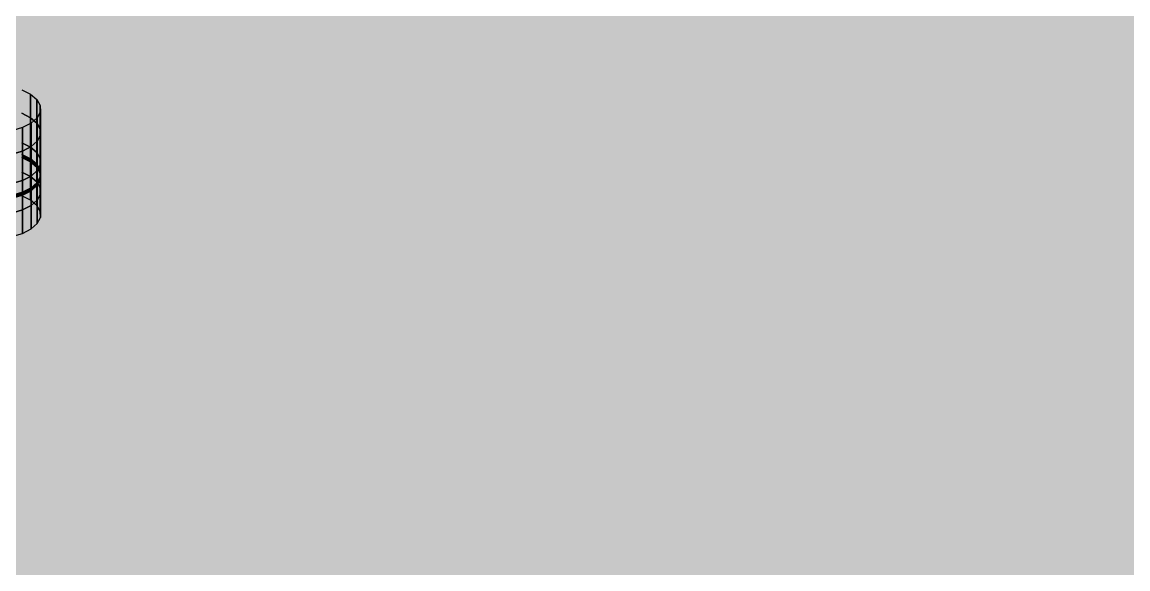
# Model space of a CAD drawing. Header units: millimetres. Extents: x 50 to 612415, y 2 to 4150.
# Drawn here: x 471796.8 to 471964.5, y 2880.6 to 2963.6 of the extents above; entities that cross this region are included whole.
import ezdxf

# ---------------------------------------------------------------- set-up
doc = ezdxf.new("R2010")
doc.units = ezdxf.units.MM
doc.layers.add('HATCH', color=8, linetype='Continuous', lineweight=9)
doc.layers.add('OUTLINE', color=7, linetype='Continuous', lineweight=25)

msp = doc.modelspace()

# ---------------------------------------------------------------- hatches: boundary and pattern name
at = {"layer": 'HATCH', "true_color": 0xccae87}
for points in [[(472128.427, 2985.502), (471658.866, 3001.682), (471796.696, 2953.339)], [(472128.427, 2981.931), (471658.866, 2998.111), (471796.696, 2949.768)], [(471796.696, 2949.768), (471658.866, 2998.111), (472128.427, 2981.931)], [(472128.427, 2977.467), (471658.866, 2993.647), (471796.696, 2945.304)], [(471796.696, 2945.304), (471658.866, 2993.647), (472128.427, 2977.467)], [(472127.19, 2974.857), (471658.866, 2991.862), (471796.696, 2943.518)], [(471796.696, 2943.518), (471658.866, 2991.862), (472127.19, 2974.857)], [(472126.88, 2974.204), (471658.866, 2991.416), (471796.696, 2943.072)], [(471796.696, 2943.072), (471658.866, 2991.416), (472126.88, 2974.204)], [(472125.334, 2970.941), (471658.866, 2989.184), (471796.696, 2940.84)], [(471796.696, 2940.84), (471658.866, 2989.184), (472125.334, 2970.941)], [(471407.856, 2492.235), (472128.427, 2985.502), (471793.387, 2946.881)], [(471796.696, 2937.269), (471658.866, 2985.613), (472122.86, 2965.721)], [(472128.427, 2985.502), (471795.201, 2947.134), (471793.387, 2946.881)], [(472128.427, 2985.502), (471796.822, 2947.614), (471795.201, 2947.134)], [(472128.427, 2985.502), (471796.696, 2953.339), (471798.043, 2952.68)], [(472128.427, 2985.502), (471798.139, 2948.287), (471796.822, 2947.614)], [(472128.427, 2985.502), (471798.043, 2952.68), (471799.002, 2951.87)], [(472128.427, 2985.502), (471799.063, 2949.108), (471798.139, 2948.287)], [(472128.427, 2985.502), (471799.002, 2951.87), (471799.51, 2950.963)], [(472128.427, 2985.502), (471799.531, 2950.021), (471799.063, 2949.108)], [(472128.427, 2985.502), (471799.51, 2950.963), (471799.531, 2950.021)], [(471407.856, 2488.664), (472128.427, 2981.931), (471793.387, 2943.31)], [(471793.387, 2943.31), (472128.427, 2981.931), (471407.856, 2488.664)], [(471793.387, 2943.31), (471795.201, 2943.563), (472128.427, 2981.931)], [(472128.427, 2981.931), (471795.201, 2943.563), (471793.387, 2943.31)], [(472128.427, 2981.931), (471796.822, 2944.043), (471795.201, 2943.563)], [(471795.201, 2943.563), (471796.822, 2944.043), (472128.427, 2981.931)], [(472128.427, 2981.931), (471796.696, 2949.768), (471798.043, 2949.109)], [(471798.043, 2949.109), (471796.696, 2949.768), (472128.427, 2981.931)], [(472128.427, 2981.931), (471798.139, 2944.716), (471796.822, 2944.043)], [(471796.822, 2944.043), (471798.139, 2944.716), (472128.427, 2981.931)], [(472128.427, 2981.931), (471798.043, 2949.109), (471799.002, 2948.299)], [(471799.002, 2948.299), (471798.043, 2949.109), (472128.427, 2981.931)], [(472128.427, 2981.931), (471799.063, 2945.537), (471798.139, 2944.716)], [(471798.139, 2944.716), (471799.063, 2945.537), (472128.427, 2981.931)], [(472128.427, 2981.931), (471799.002, 2948.299), (471799.51, 2947.392)], [(471799.51, 2947.392), (471799.002, 2948.299), (472128.427, 2981.931)], [(472128.427, 2981.931), (471799.531, 2946.45), (471799.063, 2945.537)], [(471799.063, 2945.537), (471799.531, 2946.45), (472128.427, 2981.931)], [(472128.427, 2981.931), (471799.51, 2947.392), (471799.531, 2946.45)], [(471799.531, 2946.45), (471799.51, 2947.392), (472128.427, 2981.931)], [(471407.856, 2484.201), (472128.427, 2977.467), (471793.387, 2938.846)], [(471793.387, 2938.846), (472128.427, 2977.467), (471407.856, 2484.201)], [(471793.387, 2938.846), (471795.201, 2939.1), (472128.427, 2977.467)], [(472128.427, 2977.467), (471795.201, 2939.1), (471793.387, 2938.846)], [(472128.427, 2977.467), (471796.822, 2939.579), (471795.201, 2939.1)], [(471795.201, 2939.1), (471796.822, 2939.579), (472128.427, 2977.467)], [(472128.427, 2977.467), (471796.696, 2945.304), (471798.043, 2944.645)], [(471798.043, 2944.645), (471796.696, 2945.304), (472128.427, 2977.467)], [(472128.427, 2977.467), (471798.139, 2940.253), (471796.822, 2939.579)], [(471796.822, 2939.579), (471798.139, 2940.253), (472128.427, 2977.467)], [(472128.427, 2977.467), (471798.043, 2944.645), (471799.002, 2943.835)], [(471799.002, 2943.835), (471798.043, 2944.645), (472128.427, 2977.467)], [(472128.427, 2977.467), (471799.063, 2941.074), (471798.139, 2940.253)], [(471798.139, 2940.253), (471799.063, 2941.074), (472128.427, 2977.467)], [(472128.427, 2977.467), (471799.002, 2943.835), (471799.51, 2942.928)], [(471799.51, 2942.928), (471799.002, 2943.835), (472128.427, 2977.467)], [(472128.427, 2977.467), (471799.531, 2941.986), (471799.063, 2941.074)], [(471799.063, 2941.074), (471799.531, 2941.986), (472128.427, 2977.467)], [(472128.427, 2977.467), (471799.51, 2942.928), (471799.531, 2941.986)], [(471799.531, 2941.986), (471799.51, 2942.928), (472128.427, 2977.467)], [(471405.794, 2482.742), (472126.88, 2974.204), (471793.387, 2936.614)], [(471793.387, 2936.614), (472126.88, 2974.204), (471405.794, 2482.742)], [(471406.207, 2483.034), (472127.19, 2974.857), (471793.387, 2937.06)], [(471793.387, 2937.06), (472127.19, 2974.857), (471406.207, 2483.034)], [(472127.19, 2974.857), (471795.201, 2937.314), (471793.387, 2937.06)], [(471793.387, 2937.06), (471795.201, 2937.314), (472127.19, 2974.857)], [(472126.88, 2974.204), (471795.201, 2936.868), (471793.387, 2936.614)], [(471793.387, 2936.614), (471795.201, 2936.868), (472126.88, 2974.204)], [(472127.19, 2974.857), (471796.822, 2937.794), (471795.201, 2937.314)], [(471795.201, 2937.314), (471796.822, 2937.794), (472127.19, 2974.857)], [(472126.88, 2974.204), (471796.822, 2937.348), (471795.201, 2936.868)], [(471795.201, 2936.868), (471796.822, 2937.348), (472126.88, 2974.204)], [(472127.19, 2974.857), (471796.696, 2943.518), (471798.043, 2942.86)], [(471798.043, 2942.86), (471796.696, 2943.518), (472127.19, 2974.857)], [(472126.88, 2974.204), (471796.696, 2943.072), (471798.043, 2942.413)], [(471798.043, 2942.413), (471796.696, 2943.072), (472126.88, 2974.204)], [(472127.19, 2974.857), (471798.139, 2938.467), (471796.822, 2937.794)], [(471796.822, 2937.794), (471798.139, 2938.467), (472127.19, 2974.857)], [(472126.88, 2974.204), (471798.139, 2938.021), (471796.822, 2937.348)], [(471796.822, 2937.348), (471798.139, 2938.021), (472126.88, 2974.204)], [(472127.19, 2974.857), (471798.043, 2942.86), (471799.002, 2942.049)], [(471799.002, 2942.049), (471798.043, 2942.86), (472127.19, 2974.857)], [(472126.88, 2974.204), (471798.043, 2942.413), (471799.002, 2941.603)], [(471799.002, 2941.603), (471798.043, 2942.413), (472126.88, 2974.204)], [(472127.19, 2974.857), (471799.063, 2939.288), (471798.139, 2938.467)], [(471798.139, 2938.467), (471799.063, 2939.288), (472127.19, 2974.857)], [(472126.88, 2974.204), (471799.063, 2938.842), (471798.139, 2938.021)], [(471798.139, 2938.021), (471799.063, 2938.842), (472126.88, 2974.204)], [(472127.19, 2974.857), (471799.002, 2942.049), (471799.51, 2941.142)], [(471799.51, 2941.142), (471799.002, 2942.049), (472127.19, 2974.857)], [(472126.88, 2974.204), (471799.002, 2941.603), (471799.51, 2940.696)], [(471799.51, 2940.696), (471799.002, 2941.603), (472126.88, 2974.204)], [(472127.19, 2974.857), (471799.531, 2940.2), (471799.063, 2939.288)], [(471799.063, 2939.288), (471799.531, 2940.2), (472127.19, 2974.857)], [(472126.88, 2974.204), (471799.531, 2939.754), (471799.063, 2938.842)], [(471799.063, 2938.842), (471799.531, 2939.754), (472126.88, 2974.204)], [(472127.19, 2974.857), (471799.51, 2941.142), (471799.531, 2940.2)], [(471799.531, 2940.2), (471799.51, 2941.142), (472127.19, 2974.857)], [(472126.88, 2974.204), (471799.51, 2940.696), (471799.531, 2939.754)], [(471799.531, 2939.754), (471799.51, 2940.696), (472126.88, 2974.204)], [(471403.732, 2481.283), (472125.334, 2970.941), (471793.387, 2934.382)], [(471793.387, 2934.382), (472125.334, 2970.941), (471403.732, 2481.283)], [(472125.334, 2970.941), (471795.201, 2934.636), (471793.387, 2934.382)], [(471793.387, 2934.382), (471795.201, 2934.636), (472125.334, 2970.941)], [(472125.334, 2970.941), (471796.822, 2935.116), (471795.201, 2934.636)], [(471795.201, 2934.636), (471796.822, 2935.116), (472125.334, 2970.941)], [(472125.334, 2970.941), (471796.696, 2940.84), (471798.043, 2940.182)], [(471798.043, 2940.182), (471796.696, 2940.84), (472125.334, 2970.941)], [(472125.334, 2970.941), (471798.139, 2935.789), (471796.822, 2935.116)], [(471796.822, 2935.116), (471798.139, 2935.789), (472125.334, 2970.941)], [(472125.334, 2970.941), (471798.043, 2940.182), (471799.002, 2939.371)], [(471799.002, 2939.371), (471798.043, 2940.182), (472125.334, 2970.941)], [(472125.334, 2970.941), (471799.063, 2936.61), (471798.139, 2935.789)], [(471798.139, 2935.789), (471799.063, 2936.61), (472125.334, 2970.941)], [(472125.334, 2970.941), (471799.002, 2939.371), (471799.51, 2938.464)], [(471799.51, 2938.464), (471799.002, 2939.371), (472125.334, 2970.941)], [(472125.334, 2970.941), (471799.531, 2937.522), (471799.063, 2936.61)], [(471799.063, 2936.61), (471799.531, 2937.522), (472125.334, 2970.941)], [(472125.334, 2970.941), (471799.51, 2938.464), (471799.531, 2937.522)], [(471799.531, 2937.522), (471799.51, 2938.464), (472125.334, 2970.941)], [(471793.387, 2930.811), (472122.86, 2965.721), (471400.434, 2478.949)], [(471793.387, 2930.811), (471795.201, 2931.065), (472122.86, 2965.721)], [(471795.201, 2931.065), (471796.822, 2931.545), (472122.86, 2965.721)], [(471798.043, 2936.611), (471796.696, 2937.269), (472122.86, 2965.721)], [(471796.822, 2931.545), (471798.139, 2932.218), (472122.86, 2965.721)], [(471799.002, 2935.8), (471798.043, 2936.611), (472122.86, 2965.721)], [(471798.139, 2932.218), (471799.063, 2933.039), (472122.86, 2965.721)], [(471799.51, 2934.893), (471799.002, 2935.8), (472122.86, 2965.721)], [(471799.063, 2933.039), (471799.531, 2933.951), (472122.86, 2965.721)], [(471799.531, 2933.951), (471799.51, 2934.893), (472122.86, 2965.721)]]:
    msp.add_hatch(color=43, dxfattribs=at).paths.add_polyline_path(points)
at = {"layer": 'HATCH', "true_color": 0xbfa37e}
for points in [[(471798.043, 2949.109), (471796.696, 2949.768), (471796.696, 2953.339), (471798.043, 2952.68)], [(471798.043, 2944.645), (471796.696, 2945.304), (471796.696, 2949.768), (471798.043, 2949.109)], [(471798.043, 2942.86), (471796.696, 2943.518), (471796.696, 2945.304), (471798.043, 2944.645)], [(471798.043, 2942.413), (471796.696, 2943.072), (471796.696, 2943.518), (471798.043, 2942.86)], [(471798.043, 2940.182), (471796.696, 2940.84), (471796.696, 2943.072), (471798.043, 2942.413)], [(471798.043, 2936.611), (471796.696, 2937.269), (471796.696, 2940.84), (471798.043, 2940.182)]]:
    msp.add_hatch(color=33, dxfattribs=at).paths.add_polyline_path(points)
at = {"layer": 'HATCH', "true_color": 0xbca17d}
for points in [[(471799.002, 2948.299), (471798.043, 2949.109), (471798.043, 2952.68), (471799.002, 2951.87)], [(471799.002, 2943.835), (471798.043, 2944.645), (471798.043, 2949.109), (471799.002, 2948.299)], [(471799.002, 2942.049), (471798.043, 2942.86), (471798.043, 2944.645), (471799.002, 2943.835)], [(471799.002, 2941.603), (471798.043, 2942.413), (471798.043, 2942.86), (471799.002, 2942.049)], [(471799.002, 2939.371), (471798.043, 2940.182), (471798.043, 2942.413), (471799.002, 2941.603)], [(471799.002, 2935.8), (471798.043, 2936.611), (471798.043, 2940.182), (471799.002, 2939.371)]]:
    msp.add_hatch(color=33, dxfattribs=at).paths.add_polyline_path(points)
at = {"layer": 'HATCH', "true_color": 0xb99e7a}
for points in [[(471799.51, 2947.392), (471799.002, 2948.299), (471799.002, 2951.87), (471799.51, 2950.963)], [(471799.063, 2945.537), (471799.531, 2946.45), (471799.531, 2950.021), (471799.063, 2949.108)], [(471799.51, 2942.928), (471799.002, 2943.835), (471799.002, 2948.299), (471799.51, 2947.392)], [(471799.063, 2941.074), (471799.531, 2941.986), (471799.531, 2946.45), (471799.063, 2945.537)], [(471799.51, 2941.142), (471799.002, 2942.049), (471799.002, 2943.835), (471799.51, 2942.928)], [(471799.51, 2940.696), (471799.002, 2941.603), (471799.002, 2942.049), (471799.51, 2941.142)], [(471799.063, 2939.288), (471799.531, 2940.2), (471799.531, 2941.986), (471799.063, 2941.074)], [(471799.51, 2938.464), (471799.002, 2939.371), (471799.002, 2941.603), (471799.51, 2940.696)], [(471799.063, 2938.842), (471799.531, 2939.754), (471799.531, 2940.2), (471799.063, 2939.288)], [(471799.51, 2934.893), (471799.002, 2935.8), (471799.002, 2939.371), (471799.51, 2938.464)], [(471799.063, 2936.61), (471799.531, 2937.522), (471799.531, 2939.754), (471799.063, 2938.842)], [(471799.063, 2933.039), (471799.531, 2933.951), (471799.531, 2937.522), (471799.063, 2936.61)]]:
    msp.add_hatch(color=33, dxfattribs=at).paths.add_polyline_path(points)
at = {"layer": 'HATCH', "true_color": 0xb69b78}
for points in [[(471799.531, 2946.45), (471799.51, 2947.392), (471799.51, 2950.963), (471799.531, 2950.021)], [(471799.531, 2941.986), (471799.51, 2942.928), (471799.51, 2947.392), (471799.531, 2946.45)], [(471799.531, 2940.2), (471799.51, 2941.142), (471799.51, 2942.928), (471799.531, 2941.986)], [(471799.531, 2939.754), (471799.51, 2940.696), (471799.51, 2941.142), (471799.531, 2940.2)], [(471799.531, 2937.522), (471799.51, 2938.464), (471799.51, 2940.696), (471799.531, 2939.754)], [(471799.531, 2933.951), (471799.51, 2934.893), (471799.51, 2938.464), (471799.531, 2937.522)]]:
    msp.add_hatch(color=33, dxfattribs=at).paths.add_polyline_path(points)
at = {"layer": 'HATCH', "true_color": 0xbca07c}
for points in [[(471798.139, 2944.716), (471799.063, 2945.537), (471799.063, 2949.108), (471798.139, 2948.287)], [(471798.139, 2940.253), (471799.063, 2941.074), (471799.063, 2945.537), (471798.139, 2944.716)], [(471798.139, 2938.467), (471799.063, 2939.288), (471799.063, 2941.074), (471798.139, 2940.253)], [(471798.139, 2938.021), (471799.063, 2938.842), (471799.063, 2939.288), (471798.139, 2938.467)], [(471798.139, 2935.789), (471799.063, 2936.61), (471799.063, 2938.842), (471798.139, 2938.021)], [(471798.139, 2932.218), (471799.063, 2933.039), (471799.063, 2936.61), (471798.139, 2935.789)]]:
    msp.add_hatch(color=33, dxfattribs=at).paths.add_polyline_path(points)
at = {"layer": 'HATCH', "true_color": 0xc0a480}
for points in [[(471795.201, 2943.563), (471796.822, 2944.043), (471796.822, 2947.614), (471795.201, 2947.134)], [(471795.201, 2939.1), (471796.822, 2939.579), (471796.822, 2944.043), (471795.201, 2943.563)], [(471795.201, 2937.314), (471796.822, 2937.794), (471796.822, 2939.579), (471795.201, 2939.1)], [(471795.201, 2936.868), (471796.822, 2937.348), (471796.822, 2937.794), (471795.201, 2937.314)], [(471795.201, 2934.636), (471796.822, 2935.116), (471796.822, 2937.348), (471795.201, 2936.868)], [(471795.201, 2931.065), (471796.822, 2931.545), (471796.822, 2935.116), (471795.201, 2934.636)]]:
    msp.add_hatch(color=33, dxfattribs=at).paths.add_polyline_path(points)
at = {"layer": 'HATCH', "true_color": 0xbea37e}
for points in [[(471796.822, 2944.043), (471798.139, 2944.716), (471798.139, 2948.287), (471796.822, 2947.614)], [(471796.822, 2939.579), (471798.139, 2940.253), (471798.139, 2944.716), (471796.822, 2944.043)], [(471796.822, 2937.794), (471798.139, 2938.467), (471798.139, 2940.253), (471796.822, 2939.579)], [(471796.822, 2937.348), (471798.139, 2938.021), (471798.139, 2938.467), (471796.822, 2937.794)], [(471796.822, 2935.116), (471798.139, 2935.789), (471798.139, 2938.021), (471796.822, 2937.348)], [(471796.822, 2931.545), (471798.139, 2932.218), (471798.139, 2935.789), (471796.822, 2935.116)]]:
    msp.add_hatch(color=33, dxfattribs=at).paths.add_polyline_path(points)

# ---------------------------------------------------------------- linework, layer by layer
at = {"layer": 'OUTLINE', "color": 139, "true_color": 0x42544a}
for p, q in [((471796.696, 2953.339), (471798.043, 2952.68)), ((471796.696, 2953.339), (471798.043, 2952.68)), ((471798.043, 2952.68), (471799.002, 2951.87)), ((471798.043, 2952.68), (471798.043, 2949.109)), ((471798.043, 2949.109), (471798.043, 2952.68)), ((471798.043, 2952.68), (471799.002, 2951.87)), ((471799.002, 2951.87), (471799.51, 2950.963)), ((471799.002, 2951.87), (471799.002, 2948.299)), ((471799.002, 2948.299), (471799.002, 2951.87)), ((471799.002, 2951.87), (471799.51, 2950.963)), ((471799.51, 2950.963), (471799.531, 2950.021)), ((471799.51, 2950.963), (471799.51, 2947.392)), ((471799.51, 2947.392), (471799.51, 2950.963)), ((471799.51, 2950.963), (471799.531, 2950.021)), ((471796.696, 2949.768), (471798.043, 2949.109)), ((471798.043, 2949.109), (471796.696, 2949.768)), ((471796.696, 2949.768), (471798.043, 2949.109)), ((471798.043, 2949.109), (471796.696, 2949.768)), ((471798.043, 2949.109), (471799.002, 2948.299)), ((471799.002, 2948.299), (471798.043, 2949.109)), ((471798.043, 2949.109), (471798.043, 2944.645)), ((471798.043, 2944.645), (471798.043, 2949.109)), ((471798.043, 2949.109), (471799.002, 2948.299)), ((471799.002, 2948.299), (471798.043, 2949.109)), ((471799.063, 2949.108), (471798.139, 2948.287)), ((471799.063, 2949.108), (471798.139, 2948.287)), ((471799.531, 2950.021), (471799.063, 2949.108)), ((471799.531, 2950.021), (471799.063, 2949.108)), ((471799.063, 2949.108), (471799.063, 2945.537)), ((471799.063, 2945.537), (471799.063, 2949.108)), ((471799.531, 2950.021), (471799.531, 2946.45)), ((471799.531, 2946.45), (471799.531, 2950.021)), ((471796.822, 2947.614), (471795.201, 2947.134)), ((471796.822, 2947.614), (471795.201, 2947.134)), ((471798.139, 2948.287), (471796.822, 2947.614)), ((471798.139, 2948.287), (471796.822, 2947.614)), ((471796.822, 2947.614), (471796.822, 2944.043)), ((471796.822, 2944.043), (471796.822, 2947.614)), ((471798.139, 2948.287), (471798.139, 2944.716)), ((471798.139, 2944.716), (471798.139, 2948.287)), ((471799.002, 2948.299), (471799.51, 2947.392)), ((471799.51, 2947.392), (471799.002, 2948.299)), ((471799.002, 2948.299), (471799.002, 2943.835)), ((471799.002, 2943.835), (471799.002, 2948.299)), ((471799.002, 2948.299), (471799.51, 2947.392)), ((471799.51, 2947.392), (471799.002, 2948.299)), ((471799.51, 2947.392), (471799.531, 2946.45)), ((471799.531, 2946.45), (471799.51, 2947.392)), ((471799.51, 2947.392), (471799.51, 2942.928)), ((471799.51, 2942.928), (471799.51, 2947.392)), ((471799.51, 2947.392), (471799.531, 2946.45)), ((471799.531, 2946.45), (471799.51, 2947.392)), ((471796.696, 2945.304), (471798.043, 2944.645)), ((471798.043, 2944.645), (471796.696, 2945.304)), ((471796.696, 2945.304), (471798.043, 2944.645)), ((471798.043, 2944.645), (471796.696, 2945.304)), ((471799.063, 2945.537), (471798.139, 2944.716)), ((471798.139, 2944.716), (471799.063, 2945.537)), ((471799.063, 2945.537), (471798.139, 2944.716)), ((471798.139, 2944.716), (471799.063, 2945.537)), ((471799.531, 2946.45), (471799.063, 2945.537)), ((471799.063, 2945.537), (471799.531, 2946.45)), ((471799.531, 2946.45), (471799.063, 2945.537)), ((471799.063, 2945.537), (471799.531, 2946.45)), ((471799.063, 2945.537), (471799.063, 2941.074)), ((471799.063, 2941.074), (471799.063, 2945.537)), ((471799.531, 2946.45), (471799.531, 2941.986)), ((471799.531, 2941.986), (471799.531, 2946.45)), ((471796.822, 2944.043), (471795.201, 2943.563)), ((471795.201, 2943.563), (471796.822, 2944.043)), ((471796.822, 2944.043), (471795.201, 2943.563)), ((471795.201, 2943.563), (471796.822, 2944.043)), ((471796.696, 2943.518), (471798.043, 2942.86)), ((471798.043, 2942.86), (471796.696, 2943.518)), ((471796.696, 2943.518), (471798.043, 2942.86)), ((471798.043, 2942.86), (471796.696, 2943.518)), ((471798.139, 2944.716), (471796.822, 2944.043)), ((471796.822, 2944.043), (471798.139, 2944.716)), ((471798.139, 2944.716), (471796.822, 2944.043)), ((471796.822, 2944.043), (471798.139, 2944.716)), ((471796.822, 2944.043), (471796.822, 2939.579)), ((471796.822, 2939.579), (471796.822, 2944.043)), ((471798.043, 2944.645), (471799.002, 2943.835)), ((471799.002, 2943.835), (471798.043, 2944.645)), ((471798.043, 2944.645), (471798.043, 2942.86)), ((471798.043, 2942.86), (471798.043, 2944.645)), ((471798.043, 2944.645), (471799.002, 2943.835)), ((471799.002, 2943.835), (471798.043, 2944.645)), ((471798.139, 2944.716), (471798.139, 2940.253)), ((471798.139, 2940.253), (471798.139, 2944.716)), ((471799.002, 2943.835), (471799.51, 2942.928)), ((471799.51, 2942.928), (471799.002, 2943.835)), ((471799.002, 2943.835), (471799.002, 2942.049)), ((471799.002, 2942.049), (471799.002, 2943.835)), ((471799.002, 2943.835), (471799.51, 2942.928)), ((471799.51, 2942.928), (471799.002, 2943.835)), ((471796.696, 2943.072), (471798.043, 2942.413)), ((471798.043, 2942.413), (471796.696, 2943.072)), ((471796.696, 2943.072), (471798.043, 2942.413)), ((471798.043, 2942.413), (471796.696, 2943.072)), ((471798.043, 2942.86), (471799.002, 2942.049)), ((471799.002, 2942.049), (471798.043, 2942.86)), ((471798.043, 2942.86), (471798.043, 2942.413)), ((471798.043, 2942.413), (471798.043, 2942.86)), ((471798.043, 2942.86), (471799.002, 2942.049)), ((471799.002, 2942.049), (471798.043, 2942.86)), ((471798.043, 2942.413), (471799.002, 2941.603)), ((471799.002, 2941.603), (471798.043, 2942.413)), ((471798.043, 2942.413), (471798.043, 2940.182)), ((471798.043, 2940.182), (471798.043, 2942.413)), ((471798.043, 2942.413), (471799.002, 2941.603)), ((471799.002, 2941.603), (471798.043, 2942.413)), ((471799.002, 2942.049), (471799.51, 2941.142)), ((471799.51, 2941.142), (471799.002, 2942.049)), ((471799.002, 2942.049), (471799.002, 2941.603)), ((471799.002, 2941.603), (471799.002, 2942.049)), ((471799.002, 2942.049), (471799.51, 2941.142)), ((471799.51, 2941.142), (471799.002, 2942.049)), ((471799.531, 2941.986), (471799.063, 2941.074)), ((471799.063, 2941.074), (471799.531, 2941.986)), ((471799.531, 2941.986), (471799.063, 2941.074)), ((471799.063, 2941.074), (471799.531, 2941.986)), ((471799.51, 2942.928), (471799.531, 2941.986)), ((471799.531, 2941.986), (471799.51, 2942.928)), ((471799.51, 2942.928), (471799.51, 2941.142)), ((471799.51, 2941.142), (471799.51, 2942.928)), ((471799.51, 2942.928), (471799.531, 2941.986)), ((471799.531, 2941.986), (471799.51, 2942.928)), ((471799.531, 2941.986), (471799.531, 2940.2)), ((471799.531, 2940.2), (471799.531, 2941.986)), ((471796.696, 2940.84), (471798.043, 2940.182)), ((471798.043, 2940.182), (471796.696, 2940.84)), ((471796.696, 2940.84), (471798.043, 2940.182)), ((471798.043, 2940.182), (471796.696, 2940.84)), ((471798.139, 2940.253), (471796.822, 2939.579)), ((471796.822, 2939.579), (471798.139, 2940.253)), ((471798.139, 2940.253), (471796.822, 2939.579)), ((471796.822, 2939.579), (471798.139, 2940.253)), ((471798.043, 2940.182), (471799.002, 2939.371)), ((471799.002, 2939.371), (471798.043, 2940.182)), ((471798.043, 2940.182), (471798.043, 2936.611)), ((471798.043, 2936.611), (471798.043, 2940.182)), ((471798.043, 2940.182), (471799.002, 2939.371)), ((471799.002, 2939.371), (471798.043, 2940.182)), ((471799.063, 2941.074), (471798.139, 2940.253)), ((471798.139, 2940.253), (471799.063, 2941.074)), ((471799.063, 2941.074), (471798.139, 2940.253)), ((471798.139, 2940.253), (471799.063, 2941.074)), ((471798.139, 2940.253), (471798.139, 2938.467)), ((471798.139, 2938.467), (471798.139, 2940.253)), ((471799.002, 2941.603), (471799.51, 2940.696)), ((471799.51, 2940.696), (471799.002, 2941.603)), ((471799.002, 2941.603), (471799.002, 2939.371)), ((471799.002, 2939.371), (471799.002, 2941.603)), ((471799.002, 2941.603), (471799.51, 2940.696)), ((471799.51, 2940.696), (471799.002, 2941.603)), ((471799.063, 2941.074), (471799.063, 2939.288)), ((471799.063, 2939.288), (471799.063, 2941.074)), ((471799.531, 2940.2), (471799.063, 2939.288)), ((471799.063, 2939.288), (471799.531, 2940.2)), ((471799.531, 2940.2), (471799.063, 2939.288)), ((471799.063, 2939.288), (471799.531, 2940.2)), ((471799.51, 2941.142), (471799.531, 2940.2)), ((471799.531, 2940.2), (471799.51, 2941.142)), ((471799.51, 2941.142), (471799.51, 2940.696)), ((471799.51, 2940.696), (471799.51, 2941.142)), ((471799.51, 2941.142), (471799.531, 2940.2)), ((471799.531, 2940.2), (471799.51, 2941.142)), ((471799.51, 2940.696), (471799.531, 2939.754)), ((471799.531, 2939.754), (471799.51, 2940.696)), ((471799.51, 2940.696), (471799.51, 2938.464)), ((471799.51, 2938.464), (471799.51, 2940.696)), ((471799.51, 2940.696), (471799.531, 2939.754)), ((471799.531, 2939.754), (471799.51, 2940.696)), ((471799.531, 2940.2), (471799.531, 2939.754)), ((471799.531, 2939.754), (471799.531, 2940.2)), ((471796.822, 2939.579), (471795.201, 2939.1)), ((471795.201, 2939.1), (471796.822, 2939.579)), ((471796.822, 2939.579), (471795.201, 2939.1)), ((471795.201, 2939.1), (471796.822, 2939.579)), ((471796.822, 2939.579), (471796.822, 2937.794)), ((471796.822, 2937.794), (471796.822, 2939.579)), ((471798.139, 2938.467), (471796.822, 2937.794)), ((471796.822, 2937.794), (471798.139, 2938.467)), ((471798.139, 2938.467), (471796.822, 2937.794)), ((471796.822, 2937.794), (471798.139, 2938.467)), ((471799.063, 2939.288), (471798.139, 2938.467)), ((471798.139, 2938.467), (471799.063, 2939.288)), ((471799.063, 2939.288), (471798.139, 2938.467)), ((471798.139, 2938.467), (471799.063, 2939.288)), ((471799.063, 2938.842), (471798.139, 2938.021)), ((471798.139, 2938.021), (471799.063, 2938.842)), ((471799.063, 2938.842), (471798.139, 2938.021)), ((471798.139, 2938.021), (471799.063, 2938.842)), ((471798.139, 2938.467), (471798.139, 2938.021)), ((471798.139, 2938.021), (471798.139, 2938.467)), ((471799.002, 2939.371), (471799.51, 2938.464)), ((471799.51, 2938.464), (471799.002, 2939.371)), ((471799.002, 2939.371), (471799.002, 2935.8)), ((471799.002, 2935.8), (471799.002, 2939.371)), ((471799.002, 2939.371), (471799.51, 2938.464)), ((471799.51, 2938.464), (471799.002, 2939.371)), ((471799.531, 2939.754), (471799.063, 2938.842)), ((471799.063, 2938.842), (471799.531, 2939.754)), ((471799.531, 2939.754), (471799.063, 2938.842)), ((471799.063, 2938.842), (471799.531, 2939.754)), ((471799.063, 2939.288), (471799.063, 2938.842)), ((471799.063, 2938.842), (471799.063, 2939.288)), ((471799.063, 2938.842), (471799.063, 2936.61)), ((471799.063, 2936.61), (471799.063, 2938.842)), ((471799.51, 2938.464), (471799.531, 2937.522)), ((471799.531, 2937.522), (471799.51, 2938.464)), ((471799.51, 2938.464), (471799.51, 2934.893)), ((471799.51, 2934.893), (471799.51, 2938.464)), ((471799.51, 2938.464), (471799.531, 2937.522)), ((471799.531, 2937.522), (471799.51, 2938.464)), ((471799.531, 2939.754), (471799.531, 2937.522)), ((471799.531, 2937.522), (471799.531, 2939.754)), ((471796.822, 2937.794), (471795.201, 2937.314)), ((471795.201, 2937.314), (471796.822, 2937.794)), ((471796.822, 2937.794), (471795.201, 2937.314)), ((471795.201, 2937.314), (471796.822, 2937.794)), ((471796.822, 2937.348), (471795.201, 2936.868)), ((471795.201, 2936.868), (471796.822, 2937.348)), ((471796.822, 2937.348), (471795.201, 2936.868)), ((471795.201, 2936.868), (471796.822, 2937.348)), ((471798.043, 2936.611), (471796.696, 2937.269)), ((471798.043, 2936.611), (471796.696, 2937.269)), ((471798.139, 2938.021), (471796.822, 2937.348)), ((471796.822, 2937.348), (471798.139, 2938.021)), ((471798.139, 2938.021), (471796.822, 2937.348)), ((471796.822, 2937.348), (471798.139, 2938.021)), ((471796.822, 2937.794), (471796.822, 2937.348)), ((471796.822, 2937.348), (471796.822, 2937.794)), ((471796.822, 2937.348), (471796.822, 2935.116)), ((471796.822, 2935.116), (471796.822, 2937.348)), ((471798.139, 2938.021), (471798.139, 2935.789)), ((471798.139, 2935.789), (471798.139, 2938.021)), ((471799.531, 2937.522), (471799.063, 2936.61)), ((471799.063, 2936.61), (471799.531, 2937.522)), ((471799.531, 2937.522), (471799.063, 2936.61)), ((471799.063, 2936.61), (471799.531, 2937.522)), ((471799.531, 2937.522), (471799.531, 2933.951)), ((471799.531, 2933.951), (471799.531, 2937.522)), ((471796.822, 2935.116), (471795.201, 2934.636)), ((471795.201, 2934.636), (471796.822, 2935.116)), ((471796.822, 2935.116), (471795.201, 2934.636)), ((471795.201, 2934.636), (471796.822, 2935.116)), ((471798.139, 2935.789), (471796.822, 2935.116)), ((471796.822, 2935.116), (471798.139, 2935.789)), ((471798.139, 2935.789), (471796.822, 2935.116)), ((471796.822, 2935.116), (471798.139, 2935.789)), ((471796.822, 2935.116), (471796.822, 2931.545)), ((471796.822, 2931.545), (471796.822, 2935.116)), ((471799.002, 2935.8), (471798.043, 2936.611)), ((471799.002, 2935.8), (471798.043, 2936.611)), ((471799.063, 2936.61), (471798.139, 2935.789)), ((471798.139, 2935.789), (471799.063, 2936.61)), ((471799.063, 2936.61), (471798.139, 2935.789)), ((471798.139, 2935.789), (471799.063, 2936.61)), ((471798.139, 2935.789), (471798.139, 2932.218)), ((471798.139, 2932.218), (471798.139, 2935.789)), ((471799.51, 2934.893), (471799.002, 2935.8)), ((471799.51, 2934.893), (471799.002, 2935.8)), ((471799.063, 2936.61), (471799.063, 2933.039)), ((471799.063, 2933.039), (471799.063, 2936.61)), ((471799.063, 2933.039), (471799.531, 2933.951)), ((471799.063, 2933.039), (471799.531, 2933.951)), ((471799.531, 2933.951), (471799.51, 2934.893)), ((471799.531, 2933.951), (471799.51, 2934.893)), ((471796.822, 2931.545), (471798.139, 2932.218)), ((471796.822, 2931.545), (471798.139, 2932.218)), ((471798.139, 2932.218), (471799.063, 2933.039)), ((471798.139, 2932.218), (471799.063, 2933.039)), ((471795.201, 2931.065), (471796.822, 2931.545)), ((471795.201, 2931.065), (471796.822, 2931.545))]:
    msp.add_line(p, q, dxfattribs=at)

doc.saveas('drawing.dxf')
